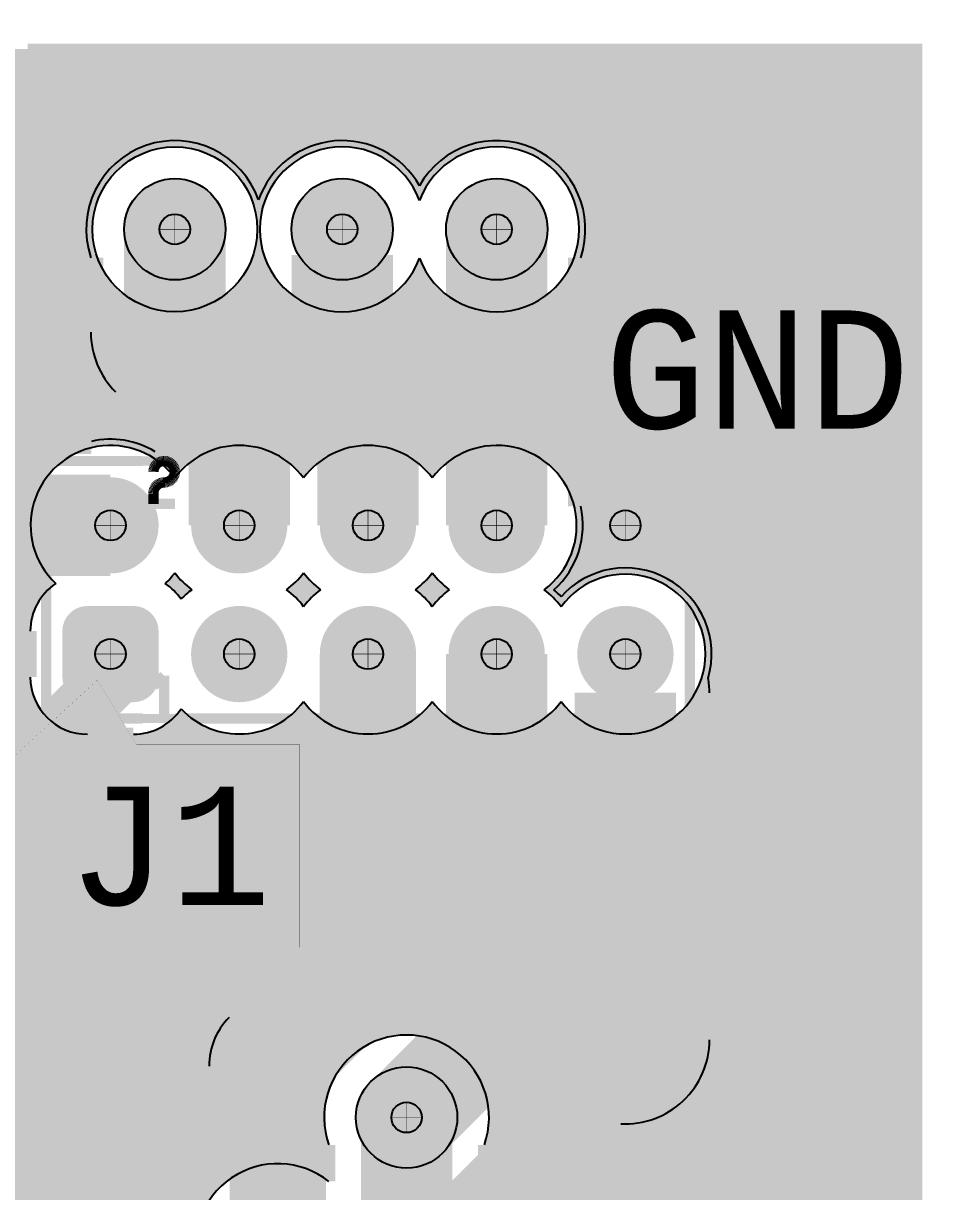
# Model space of a CAD drawing. Extents: x -5 to 272, y 7 to 75.
# Drawn here: x 76.01 to 94.14, y 50.35 to 73.41 of the extents above; entities that cross this region are included whole.
import ezdxf
from ezdxf.enums import TextEntityAlignment as Align

# ---------------------------------------------------------------- set-up
doc = ezdxf.new("R2010")
doc.units = 0
for name, color, linetype in [('3D_INFO_TOP', 1, 'CONTINUOUS'), ('BOARD_OUTLINE', 2, 'CONTINUOUS'), ('COPPER_BOTTOM', 1, 'CONTINUOUS'), ('COPPER_TOP', 3, 'CONTINUOUS'), ('DRILL', 255, 'CONTINUOUS'), ('DRILL_SYMBOLS', 255, 'CONTINUOUS'), ('SILKSCREEN_TOP', 4, 'CONTINUOUS'), ('SOLDER_MASK_BOTTOM', 212, 'CONTINUOUS'), ('SOLDER_MASK_TOP', 200, 'CONTINUOUS')]:
    doc.layers.add(name, color=color, linetype=linetype)
doc.styles.add('MONOTxtStyle', font='monotxt')

msp = doc.modelspace()

# ---------------------------------------------------------------- hatches: boundary and pattern name
at = {"layer": 'COPPER_BOTTOM'}
h = msp.add_hatch(color=1, dxfattribs=at)
edge = h.paths.add_edge_path()
edge.add_line((77.348377, 65.157983), (76.338, 65.157983))
edge.add_line((76.338, 65.157983), (76.338, 72.752855))
edge.add_line((76.338, 72.752855), (93.48918, 72.752855))
edge.add_line((93.48918, 72.752855), (93.48918, 7.366))
edge.add_line((93.48918, 7.366), (65.297349, 7.366))
edge.add_line((65.297349, 7.366), (66.520855, 8.589506))
edge.add_line((66.520855, 8.589506), (66.520855, 8.589506))
edge.add_line((66.520855, 8.589506), (67.181217, 9.249868))
edge.add_arc((66.294, 10.13897), 1.256048, 314.939204, 0)
edge.add_line((67.550048, 10.13897), (67.550048, 12.433729))
edge.add_line((67.550048, 12.433729), (69.762271, 14.645952))
edge.add_line((69.762271, 14.645952), (83.274339, 14.645952))
edge.add_arc((83.82, 16.256), 1.7, 251.277992, 48.336242)
edge.add_arc((83.82, 18.796), 1.7, 311.663758, 136.941495)
edge.add_arc((83.057999, 18.796), 1.256048, 112.472717, 135)
edge.add_line((82.169839, 19.68416), (81.905727, 19.420048))
edge.add_line((81.905727, 19.420048), (77.631573, 19.420048))
edge.add_arc((77.390918, 18.588418), 0.86575, 73.860776, 90)
edge.add_line((77.390918, 19.454168), (76.914082, 19.454168))
edge.add_arc((76.914082, 18.588418), 0.86575, 90, 145.569554)
edge.add_arc((75.485918, 18.588418), 0.86575, 34.430446, 90)
edge.add_line((75.485918, 19.454168), (75.009082, 19.454168))
edge.add_arc((75.009082, 18.588418), 0.86575, 90, 134.724142)
edge.add_line((74.399859, 19.203536), (73.163736, 19.203536))
edge.add_line((73.163736, 19.203536), (72.769886, 19.597382))
edge.add_line((72.769886, 19.597382), (72.769886, 26.48573))
edge.add_arc((72.39, 28.194), 1.75, 282.537451, 48.675543)
edge.add_line((73.545564, 29.508219), (73.545564, 30.395941))
edge.add_line((73.545564, 30.395941), (76.004059, 32.854436))
edge.add_line((76.004059, 32.854436), (76.174, 32.854436))
edge.add_arc((76.174, 34.01), 1.155564, 270, 294.100038)
edge.add_line((76.645853, 32.955162), (79.19153, 32.955162))
edge.add_arc((80, 33.159999), 0.834016, 194.217484, 201.89344)
edge.add_arc((80, 32.512), 0.844064, 156.467421, 202.959083)
edge.add_arc((80, 31.86), 0.841552, 157.448047, 270)
edge.add_line((80, 31.018448), (86.962469, 31.018448))
edge.add_arc((87.074, 31.662), 0.653145, 260.167973, 270)
edge.add_line((87.074, 31.008855), (88.424, 31.008855))
edge.add_arc((88.424, 31.662), 0.653145, 270, 0)
edge.add_line((89.077145, 31.662), (89.077145, 32.062))
edge.add_arc((88.424, 32.062), 0.653145, 0, 11.03343)
edge.add_arc((88.424, 32.312), 0.653145, 348.96657, 0)
edge.add_line((89.077145, 32.312), (89.077145, 32.712))
edge.add_arc((88.424, 32.712), 0.653145, 0, 11.03343)
edge.add_arc((88.424, 32.962), 0.653145, 348.96657, 0)
edge.add_line((89.077145, 32.962), (89.077145, 33.362))
edge.add_arc((88.424, 33.362), 0.653145, 0, 11.03343)
edge.add_arc((88.424, 33.612), 0.653145, 348.96657, 0)
edge.add_line((89.077145, 33.612), (89.077145, 34.012))
edge.add_arc((88.424, 34.012), 0.653145, 0, 90)
edge.add_line((88.424, 34.665145), (88.41587, 34.665145))
edge.add_arc((87.7, 33.96), 1.004838, 44.567571, 90)
edge.add_line((87.7, 34.964838), (86.759647, 34.964838))
edge.add_line((86.759647, 34.964838), (86.759647, 39.37))
edge.add_arc((86.106, 39.37), 0.653647, 0, 90)
edge.add_line((86.106, 40.023647), (82.367018, 40.023647))
edge.add_arc((81.026, 41.148), 1.75, 320.022448, 84.858256)
edge.add_line((81.182835, 42.890958), (81.79744, 43.498194))
edge.add_line((81.79744, 43.498194), (82.551721, 43.498194))
edge.add_arc((83.82, 44.704), 1.75, 223.553532, 136.446468)
edge.add_line((82.551721, 45.909806), (82.009106, 45.909806))
edge.add_line((82.009106, 45.909806), (87.791746, 51.692446))
edge.add_arc((87.884, 53.34786), 1.657983, 266.810282, 0)
edge.add_line((89.541983, 53.34786), (89.541983, 60.198))
edge.add_arc((87.884, 60.198), 1.657983, 0, 10.018036)
edge.add_arc((87.884, 60.96), 1.7, 343.824727, 138.336242)
edge.add_arc((85.344, 60.96), 1.7, 41.663758, 48.336242)
edge.add_arc((85.344, 63.5), 1.7, 311.663758, 12.765101)
edge.add_line((87.001983, 63.875623), (87.001983, 68.782007))
edge.add_arc((85.344, 69.342), 1.75, 341.33731, 150.558398)
edge.add_arc((82.296, 69.342), 1.75, 29.441602, 160.63555)
edge.add_arc((78.994, 69.342), 1.75, 19.36445, 198.66269)
edge.add_line((77.336017, 68.782007), (77.336017, 67.312056))
edge.add_arc((78.993999, 67.31), 1.657983, 179.928964, 225)
edge.add_line((77.821628, 66.137629), (78.606017, 65.35324))
edge.add_line((78.606017, 65.35324), (78.606017, 64.953288))
edge.add_arc((77.724, 63.5), 1.7, 58.745961, 102.765101)
h = msp.add_hatch(color=256, dxfattribs=at)
edge = h.paths.add_edge_path()
edge.add_arc((78.994, 69.342), 1, 0, 360)
edge = h.paths.add_edge_path()
edge.add_arc((78.994, 69.342), 0.3, 0, 360)
h = msp.add_hatch(color=256, dxfattribs=at)
edge = h.paths.add_edge_path()
edge.add_arc((82.296, 69.342), 1, 0, 360)
edge = h.paths.add_edge_path()
edge.add_arc((82.296, 69.342), 0.3, 0, 360)
h = msp.add_hatch(color=256, dxfattribs=at)
edge = h.paths.add_edge_path()
edge.add_arc((85.344, 69.342), 1, 0, 360)
edge = h.paths.add_edge_path()
edge.add_arc((85.344, 69.342), 0.3, 0, 360)
h = msp.add_hatch(color=256, dxfattribs=at)
edge = h.paths.add_edge_path()
edge.add_arc((77.724, 63.5), 0.95, 0, 360)
edge = h.paths.add_edge_path()
edge.add_arc((77.724, 63.5), 0.3, 0, 360)
h = msp.add_hatch(color=256, dxfattribs=at)
edge = h.paths.add_edge_path()
edge.add_arc((80.264, 63.5), 0.95, 0, 360)
edge = h.paths.add_edge_path()
edge.add_arc((80.264, 63.5), 0.3, 0, 360)
h = msp.add_hatch(color=256, dxfattribs=at)
edge = h.paths.add_edge_path()
edge.add_arc((82.804, 63.5), 0.95, 0, 360)
edge = h.paths.add_edge_path()
edge.add_arc((82.804, 63.5), 0.3, 0, 360)
h = msp.add_hatch(color=256, dxfattribs=at)
edge = h.paths.add_edge_path()
edge.add_arc((85.344, 63.5), 0.95, 0, 360)
edge = h.paths.add_edge_path()
edge.add_arc((85.344, 63.5), 0.3, 0, 360)
h = msp.add_hatch(color=256, dxfattribs=at)
edge = h.paths.add_edge_path()
edge.add_arc((87.884, 63.5), 0.95, 0, 360)
edge = h.paths.add_edge_path()
edge.add_arc((87.884, 63.5), 0.3, 0, 360)
h = msp.add_hatch(color=256, dxfattribs=at)
edge = h.paths.add_edge_path()
edge.add_line((76.774, 61.412541), (76.774, 60.507459))
edge.add_arc((77.271459, 60.507459), 0.497459, 180, 270)
edge.add_line((77.271459, 60.01), (78.176541, 60.01))
edge.add_arc((78.176541, 60.507459), 0.497459, 270, 0)
edge.add_line((78.674, 60.507459), (78.674, 61.412541))
edge.add_arc((78.176541, 61.412541), 0.497459, 0, 90)
edge.add_line((78.176541, 61.91), (77.271459, 61.91))
edge.add_arc((77.271459, 61.412541), 0.497459, 90, 180)
edge = h.paths.add_edge_path()
edge.add_arc((77.724, 60.96), 0.3, 0, 360)
h = msp.add_hatch(color=256, dxfattribs=at)
edge = h.paths.add_edge_path()
edge.add_arc((80.264, 60.96), 0.95, 0, 360)
edge = h.paths.add_edge_path()
edge.add_arc((80.264, 60.96), 0.3, 0, 360)
h = msp.add_hatch(color=256, dxfattribs=at)
edge = h.paths.add_edge_path()
edge.add_arc((82.804, 60.96), 0.95, 0, 360)
edge = h.paths.add_edge_path()
edge.add_arc((82.804, 60.96), 0.3, 0, 360)
h = msp.add_hatch(color=256, dxfattribs=at)
edge = h.paths.add_edge_path()
edge.add_arc((85.344, 60.96), 0.95, 0, 360)
edge = h.paths.add_edge_path()
edge.add_arc((85.344, 60.96), 0.3, 0, 360)
h = msp.add_hatch(color=256, dxfattribs=at)
edge = h.paths.add_edge_path()
edge.add_arc((87.884, 60.96), 0.95, 0, 360)
edge = h.paths.add_edge_path()
edge.add_arc((87.884, 60.96), 0.3, 0, 360)
h = msp.add_hatch(color=1, dxfattribs=at)
edge = h.paths.add_edge_path()
edge.add_line((80.01, 48.312079), (80.01, 46.99))
edge.add_line((80.01, 46.99), (74.422, 41.656))
edge.add_line((74.422, 41.656), (74.422, 57.658))
edge.add_line((74.422, 57.658), (77.47, 60.452))
edge.add_line((77.47, 60.452), (78.232, 59.182))
edge.add_line((78.232, 59.182), (81.446966, 59.182))
edge.add_line((81.446966, 59.182), (81.446966, 55.172103))
edge.add_line((81.446966, 55.172103), (80.066432, 53.791569))
edge.add_arc((81.026, 52.832001), 1.357034, 135, 180.043663)
edge.add_line((79.668966, 52.830966), (79.668966, 49.622207))
edge.add_arc((81.026, 49.276), 1.4005, 165.687991, 223.493272)
h = msp.add_hatch(color=256, dxfattribs=at)
edge = h.paths.add_edge_path()
edge.add_arc((83.566, 51.816), 1, 0, 360)
edge = h.paths.add_edge_path()
edge.add_arc((83.566, 51.816), 0.3, 0, 360)
at = {"layer": 'COPPER_TOP'}
h = msp.add_hatch(color=3, dxfattribs=at)
h.paths.add_polyline_path([(-4.195967, 72.775967), (93.512292, 72.775967), (93.512292, 7.232068), (-4.195967, 7.232068)])
edge = h.paths.add_edge_path()
edge.add_arc((19.304, 39.116), 1.577, 36.358194, 143.641806)
edge.add_arc((16.764, 39.116), 1.577, 36.358194, 143.641806)
edge.add_arc((14.224, 39.116), 1.577, 36.358194, 323.641806)
edge.add_arc((16.764, 39.116), 1.577, 216.358194, 323.641806)
edge.add_arc((19.304, 39.116), 1.577, 216.358194, 323.641806)
edge.add_arc((21.844, 39.116), 1.577, 216.358194, 323.641806)
edge.add_arc((24.384, 39.116), 1.577, 216.358194, 323.641806)
edge.add_arc((26.924, 39.116), 1.577, 216.358194, 323.641806)
edge.add_arc((29.464, 39.116), 1.577, 216.358194, 323.641806)
edge.add_arc((32.004, 39.116), 1.577, 216.358194, 323.641806)
edge.add_arc((34.544, 39.116), 1.577, 216.358194, 323.641806)
edge.add_arc((37.084, 39.116), 1.577, 216.358194, 323.641806)
edge.add_arc((39.624, 39.116), 1.577, 216.358194, 323.641806)
edge.add_arc((42.164, 39.116), 1.577, 216.358194, 323.641806)
edge.add_arc((44.704, 39.116), 1.577, 216.358194, 323.641806)
edge.add_arc((47.244, 39.116), 1.577, 216.358194, 323.641806)
edge.add_arc((49.784, 39.116), 1.577, 216.358194, 323.641806)
edge.add_arc((52.324, 39.116), 1.577, 216.358194, 323.641806)
edge.add_arc((54.864, 39.116), 1.577, 216.358194, 323.641806)
edge.add_arc((57.404, 39.116), 1.577, 216.358194, 323.641806)
edge.add_arc((59.944, 39.116), 1.577, 216.358194, 323.641806)
edge.add_arc((62.484, 39.116), 1.577, 216.358194, 143.641806)
edge.add_arc((59.944, 39.116), 1.577, 36.358194, 143.641806)
edge.add_arc((57.404, 39.116), 1.577, 36.358194, 143.641806)
edge.add_arc((54.864, 39.116), 1.577, 36.358194, 143.641806)
edge.add_arc((52.324, 39.116), 1.577, 36.358194, 143.641806)
edge.add_arc((49.784, 39.116), 1.577, 36.358194, 143.641806)
edge.add_arc((47.244, 39.116), 1.577, 36.358194, 143.641806)
edge.add_arc((44.704, 39.116), 1.577, 36.358194, 143.641806)
edge.add_arc((42.164, 39.116), 1.577, 36.358194, 143.641806)
edge.add_arc((39.624, 39.116), 1.577, 36.358194, 143.641806)
edge.add_arc((37.084, 39.116), 1.577, 36.358194, 143.641806)
edge.add_arc((34.544, 39.116), 1.577, 36.358194, 143.641806)
edge.add_arc((32.004, 39.116), 1.577, 36.358194, 143.641806)
edge.add_arc((29.464, 39.116), 1.577, 36.358194, 143.641806)
edge.add_arc((26.924, 39.116), 1.577, 36.358194, 143.641806)
edge.add_arc((24.384, 39.116), 1.577, 36.358194, 143.641806)
edge.add_arc((21.844, 39.116), 1.577, 36.358194, 143.641806)
edge = h.paths.add_edge_path()
edge.add_arc((6.604, 12.954), 1.634872, 180, 186.234585)
edge.add_arc((6.604, 12.7), 1.627, 177.306641, 2.693359)
edge.add_arc((6.604, 12.954), 1.634872, 353.765415, 0)
edge.add_line((8.238872, 12.954), (8.238872, 42.5))
edge.add_arc((6.604, 42.5), 1.634872, 0, 180)
edge.add_line((4.969128, 42.5), (4.969128, 12.954))
edge = h.paths.add_edge_path()
edge.add_arc((19.304, 23.876), 1.577, 36.358194, 143.641806)
edge.add_arc((16.764, 23.876), 1.577, 36.358194, 143.641806)
edge.add_arc((14.224, 23.876), 1.577, 36.358194, 323.641806)
edge.add_arc((16.764, 23.876), 1.577, 216.358194, 323.641806)
edge.add_arc((19.304, 23.876), 1.577, 216.358194, 323.641806)
edge.add_arc((21.844, 23.876), 1.577, 216.358194, 323.641806)
edge.add_arc((24.384, 23.876), 1.577, 216.358194, 323.641806)
edge.add_arc((26.924, 23.876), 1.577, 216.358194, 323.641806)
edge.add_arc((29.464, 23.876), 1.577, 216.358194, 323.641806)
edge.add_arc((32.004, 23.876), 1.577, 216.358194, 323.641806)
edge.add_arc((34.544, 23.876), 1.577, 216.358194, 323.641806)
edge.add_arc((37.084, 23.876), 1.577, 216.358194, 323.641806)
edge.add_arc((39.624, 23.876), 1.577, 216.358194, 323.641806)
edge.add_arc((42.164, 23.876), 1.577, 216.358194, 323.641806)
edge.add_arc((44.704, 23.876), 1.577, 216.358194, 323.641806)
edge.add_arc((47.244, 23.876), 1.577, 216.358194, 323.641806)
edge.add_arc((49.784, 23.876), 1.577, 216.358194, 323.641806)
edge.add_arc((52.324, 23.876), 1.577, 216.358194, 323.641806)
edge.add_arc((54.864, 23.876), 1.577, 216.358194, 323.641806)
edge.add_arc((57.404, 23.876), 1.577, 216.358194, 323.641806)
edge.add_arc((59.944, 23.876), 1.577, 216.358194, 143.641806)
edge.add_arc((57.404, 23.876), 1.577, 36.358194, 143.641806)
edge.add_arc((54.864, 23.876), 1.577, 36.358194, 143.641806)
edge.add_arc((52.324, 23.876), 1.577, 36.358194, 143.641806)
edge.add_arc((49.784, 23.876), 1.577, 36.358194, 143.641806)
edge.add_arc((47.244, 23.876), 1.577, 36.358194, 143.641806)
edge.add_arc((44.704, 23.876), 1.577, 36.358194, 143.641806)
edge.add_arc((42.164, 23.876), 1.577, 36.358194, 143.641806)
edge.add_arc((39.624, 23.876), 1.577, 36.358194, 143.641806)
edge.add_arc((37.084, 23.876), 1.577, 36.358194, 143.641806)
edge.add_arc((34.544, 23.876), 1.577, 36.358194, 143.641806)
edge.add_arc((32.004, 23.876), 1.577, 36.358194, 143.641806)
edge.add_arc((29.464, 23.876), 1.577, 36.358194, 143.641806)
edge.add_arc((26.924, 23.876), 1.577, 36.358194, 143.641806)
edge.add_arc((24.384, 23.876), 1.577, 36.358194, 143.641806)
edge.add_arc((21.844, 23.876), 1.577, 36.358194, 143.641806)
edge = h.paths.add_edge_path()
edge.add_arc((43.18, 52.312), 1.577, 36.358194, 135.683323)
edge.add_arc((41.166709, 52.838709), 1.055372, 33.014475, 90)
edge.add_line((41.166709, 53.894081), (40.113291, 53.894081))
edge.add_arc((40.113291, 52.838709), 1.055372, 90, 180)
edge.add_line((39.057919, 52.838709), (39.057919, 51.785291))
edge.add_arc((40.113291, 51.785291), 1.055372, 180, 270)
edge.add_line((40.113291, 50.729919), (41.166709, 50.729919))
edge.add_arc((41.166709, 51.785291), 1.055372, 270, 326.985525)
edge.add_arc((43.18, 52.312), 1.577, 224.316677, 323.641806)
edge.add_arc((45.72, 52.312), 1.577, 216.358194, 323.641806)
edge.add_arc((48.26, 52.312), 1.577, 216.358194, 323.641806)
edge.add_arc((50.8, 52.312), 1.577, 216.358194, 323.641806)
edge.add_arc((53.34, 52.312), 1.577, 216.358194, 143.641806)
edge.add_arc((50.8, 52.312), 1.577, 36.358194, 143.641806)
edge.add_arc((48.26, 52.312), 1.577, 36.358194, 143.641806)
edge.add_arc((45.72, 52.312), 1.577, 36.358194, 143.641806)
edge = h.paths.add_edge_path()
edge.add_line((21.479128, 63.909581), (21.479128, 53.5))
edge.add_arc((23.114, 53.5), 1.634872, 180, 185.624879)
edge.add_arc((23.114, 53.34), 1.627, 180.008524, 359.991476)
edge.add_arc((23.114, 53.5), 1.634872, 354.375121, 0)
edge.add_line((24.748872, 53.5), (24.748872, 64.5))
edge.add_arc((23.114, 64.5), 1.634872, 0, 50.984019)
edge.add_arc((22.86, 64.77), 1.627, 37.935941, 211.926975)
edge = h.paths.add_edge_path()
edge.add_arc((42.164, 46.8), 1.627, 350.492586, 189.507414)
edge.add_arc((39.624, 45.2), 1.627, 54.907982, 125.092018)
edge.add_arc((37.084, 46.8), 1.627, 350.492586, 189.507414)
edge.add_arc((34.544, 45.2), 1.627, 54.907982, 9.507414)
edge.add_arc((37.084, 46.8), 1.627, 234.907982, 305.092018)
edge.add_arc((39.624, 45.2), 1.627, 170.492586, 9.507414)
edge.add_arc((42.164, 46.8), 1.627, 234.907982, 305.092018)
edge.add_arc((44.704, 45.2), 1.627, 170.492586, 9.507414)
edge.add_arc((47.244, 46.8), 1.627, 234.907982, 303.93809)
edge.add_arc((49.76, 45.2), 1.627, 171.154896, 10.211411)
edge.add_arc((52.324, 46.8), 1.627, 233.718974, 305.092018)
edge.add_arc((54.864, 45.2), 1.627, 170.492586, 9.507414)
edge.add_arc((57.404, 46.8), 1.627, 234.907982, 305.092018)
edge.add_arc((59.944, 45.2), 1.627, 170.492586, 9.507414)
edge.add_arc((62.484, 46.8), 1.627, 234.907982, 189.507414)
edge.add_arc((59.944, 45.2), 1.627, 54.907982, 125.092018)
edge.add_arc((57.404, 46.8), 1.627, 350.492586, 189.507414)
edge.add_arc((54.864, 45.2), 1.627, 54.907982, 125.092018)
edge.add_arc((52.324, 46.8), 1.627, 350.492586, 190.211411)
edge.add_arc((49.76, 45.2), 1.627, 53.718974, 123.93809)
edge.add_arc((47.244, 46.8), 1.627, 351.154896, 189.507414)
edge.add_arc((44.704, 45.2), 1.627, 54.907982, 125.092018)
edge = h.paths.add_edge_path()
edge.add_arc((42.164, 16.51), 1.627, 38.686496, 141.313504)
edge.add_arc((39.624, 16.51), 1.627, 38.686496, 127.33723)
edge.add_arc((37.084, 18.288), 1.627, 342.678729, 124.21034)
edge.add_arc((34.544, 19.558), 1.627, 2.659558, 217.095391)
edge.add_arc((32.004, 17.526), 1.627, 40.224225, 124.21034)
edge.add_arc((29.464, 18.796), 1.627, 2.659558, 141.313504)
edge.add_arc((26.924, 18.796), 1.627, 38.686496, 141.313504)
edge.add_arc((24.384, 18.796), 1.627, 38.686496, 321.313504)
edge.add_arc((26.924, 18.796), 1.627, 218.686496, 321.313504)
edge.add_arc((29.464, 18.796), 1.627, 218.686496, 304.21034)
edge.add_arc((32.004, 17.526), 1.627, 182.659558, 37.095391)
edge.add_arc((34.544, 19.558), 1.627, 220.224225, 304.21034)
edge.add_arc((37.084, 18.288), 1.627, 182.659558, 307.33723)
edge.add_arc((39.624, 16.51), 1.627, 162.678729, 321.313504)
edge.add_arc((42.164, 16.51), 1.627, 218.686496, 321.313504)
edge.add_arc((44.704, 16.51), 1.627, 218.686496, 17.321271)
edge.add_arc((47.244, 18.288), 1.627, 232.66277, 197.321271)
edge.add_arc((44.704, 16.51), 1.627, 52.66277, 141.313504)
edge = h.paths.add_edge_path()
edge.add_arc((17.78, 61.468), 1.627, 309.927133, 121.926975)
edge.add_line((16.919581, 62.848872), (3.302, 62.848872))
edge.add_arc((3.302, 61.214), 1.634872, 90, 270)
edge.add_line((3.302, 59.579128), (17.526, 59.579128))
edge.add_arc((17.526, 61.214), 1.634872, 270, 322.569043)
edge = h.paths.add_edge_path()
edge.add_arc((42.418, 68.834), 1.627, 79.717947, 167.194574)
edge.add_arc((42.418, 68.8), 1.634872, 166.032565, 270)
edge.add_line((42.418, 67.165128), (46.958281, 67.165128))
edge.add_arc((47.498, 68.7), 1.627, 250.626388, 357.238476)
edge.add_arc((47.498, 68.8), 1.634872, 353.735761, 90)
edge.add_line((47.498, 70.434872), (42.70841, 70.434872))
edge = h.paths.add_edge_path()
edge.add_arc((43.18, 62.812), 1.577, 36.358194, 143.641806)
edge.add_arc((40.64, 62.812), 1.577, 36.358194, 323.641806)
edge.add_arc((43.18, 62.812), 1.577, 216.358194, 323.641806)
edge.add_arc((45.72, 62.812), 1.577, 216.358194, 323.641806)
edge.add_arc((48.26, 62.812), 1.577, 216.358194, 323.641806)
edge.add_arc((50.8, 62.812), 1.577, 216.358194, 323.641806)
edge.add_arc((53.34, 62.812), 1.577, 216.358194, 143.641806)
edge.add_arc((50.8, 62.812), 1.577, 36.358194, 143.641806)
edge.add_arc((48.26, 62.812), 1.577, 36.358194, 143.641806)
edge.add_arc((45.72, 62.812), 1.577, 36.358194, 143.641806)
edge = h.paths.add_edge_path()
edge.add_line((70.755128, 43.18), (70.755128, 28.194))
edge.add_arc((72.39, 28.194), 1.634872, 180, 0)
edge.add_line((74.024872, 28.194), (74.024872, 43.18))
edge.add_arc((72.39, 43.18), 1.634872, 0, 180)
edge = h.paths.add_edge_path()
edge.add_arc((21.420667, 10.668001), 1.877, 0, 360)
edge = h.paths.add_edge_path()
edge.add_arc((27.940001, 10.668001), 1.877, 0, 360)
edge = h.paths.add_edge_path()
edge.add_arc((21.420667, 15.155335), 1.877, 0, 360)
edge = h.paths.add_edge_path()
edge.add_arc((27.940001, 15.155335), 1.877, 0, 360)
edge = h.paths.add_edge_path()
edge.add_arc((82.804, 63.5), 1.577, 36.358194, 143.641806)
edge.add_arc((80.264, 63.5), 1.577, 36.358194, 143.641806)
edge.add_arc((77.724, 63.5), 1.577, 36.358194, 226.734854)
edge.add_arc((77.271459, 61.412541), 1.129899, 123.784033, 180)
edge.add_line((76.14156, 61.412541), (76.14156, 60.507459))
edge.add_arc((77.271459, 60.507459), 1.129899, 180, 270)
edge.add_line((77.271459, 59.37756), (78.176541, 59.37756))
edge.add_arc((78.176541, 60.507459), 1.129899, 270, 326.215967)
edge.add_arc((80.264, 60.96), 1.577, 223.265146, 323.641806)
edge.add_arc((82.804, 60.96), 1.577, 216.358194, 323.641806)
edge.add_arc((85.344, 60.96), 1.577, 216.358194, 323.641806)
edge.add_arc((87.884, 60.96), 1.577, 216.358194, 143.641806)
edge.add_arc((85.344, 60.96), 1.577, 36.358194, 53.641806)
edge.add_arc((85.344, 63.5), 1.577, 306.358194, 143.641806)
edge = h.paths.add_edge_path()
edge.add_arc((78.994, 69.342), 1.627, 0, 360)
edge = h.paths.add_edge_path()
edge.add_arc((82.296, 69.342), 1.627, 20.496546, 339.503454)
edge.add_arc((85.344, 69.342), 1.627, 200.496546, 159.503454)
edge = h.paths.add_edge_path()
edge.add_arc((30.734, 68.834), 1.627, 349.617981, 178.757054)
edge.add_arc((30.7, 68.5), 1.634872, 166.945094, 180)
edge.add_line((29.065128, 68.5), (29.065128, 58.3))
edge.add_arc((30.7, 58.3), 1.634872, 180, 199.923778)
edge.add_arc((30.734, 58.166), 1.627, 195.073523, 10.282053)
edge.add_line((32.334872, 58.45641), (32.334872, 68.5))
edge.add_arc((30.7, 68.5), 1.634872, 0, 1.429942)
edge = h.paths.add_edge_path()
edge.add_arc((83.82, 16.256), 1.577, 126.358194, 53.641806)
edge.add_arc((83.82, 18.796), 1.577, 306.358194, 233.641806)
edge = h.paths.add_edge_path()
edge.add_arc((56.387999, 15.748), 1.627, 0, 360)
edge = h.paths.add_edge_path()
edge.add_arc((61.256333, 15.748), 1.627, 0, 360)
edge = h.paths.add_edge_path()
edge.add_arc((52.324, 18.288), 1.627, 40.224225, 37.095391)
edge.add_arc((54.864, 20.32), 1.627, 220.224225, 217.095391)
edge = h.paths.add_edge_path()
edge.add_arc((81.1, 41.148), 1.634872, 262.602403, 0)
edge.add_line((82.734872, 41.148), (82.734872, 43.491719))
edge.add_arc((83.82, 44.704), 1.627, 228.167885, 38.097448)
edge.add_line((85.100388, 45.70786), (85.100388, 51.274906))
edge.add_arc((83.566, 51.816), 1.627, 340.575073, 199.424927)
edge.add_line((82.031612, 51.274906), (82.031612, 50.555013))
edge.add_arc((81.026, 49.276), 1.627, 51.824125, 196.47422)
edge.add_arc((81.1, 48.768), 1.634872, 178.366318, 180)
edge.add_line((79.465128, 48.768), (79.465128, 41.607138))
edge.add_arc((81.026, 41.148), 1.627, 163.608504, 265.187544)
h = msp.add_hatch(color=256, dxfattribs=at)
edge = h.paths.add_edge_path()
edge.add_arc((78.994, 69.342), 1, 0, 360)
edge = h.paths.add_edge_path()
edge.add_arc((78.994, 69.342), 0.3, 0, 360)
h = msp.add_hatch(color=256, dxfattribs=at)
edge = h.paths.add_edge_path()
edge.add_arc((82.296, 69.342), 1, 0, 360)
edge = h.paths.add_edge_path()
edge.add_arc((82.296, 69.342), 0.3, 0, 360)
h = msp.add_hatch(color=256, dxfattribs=at)
edge = h.paths.add_edge_path()
edge.add_arc((85.344, 69.342), 1, 0, 360)
edge = h.paths.add_edge_path()
edge.add_arc((85.344, 69.342), 0.3, 0, 360)
h = msp.add_hatch(color=256, dxfattribs=at)
edge = h.paths.add_edge_path()
edge.add_arc((77.724, 63.5), 0.95, 0, 360)
edge = h.paths.add_edge_path()
edge.add_arc((77.724, 63.5), 0.3, 0, 360)
h = msp.add_hatch(color=256, dxfattribs=at)
edge = h.paths.add_edge_path()
edge.add_arc((80.264, 63.5), 0.95, 0, 360)
edge = h.paths.add_edge_path()
edge.add_arc((80.264, 63.5), 0.3, 0, 360)
h = msp.add_hatch(color=256, dxfattribs=at)
edge = h.paths.add_edge_path()
edge.add_arc((82.804, 63.5), 0.95, 0, 360)
edge = h.paths.add_edge_path()
edge.add_arc((82.804, 63.5), 0.3, 0, 360)
h = msp.add_hatch(color=256, dxfattribs=at)
edge = h.paths.add_edge_path()
edge.add_arc((85.344, 63.5), 0.95, 0, 360)
edge = h.paths.add_edge_path()
edge.add_arc((85.344, 63.5), 0.3, 0, 360)
h = msp.add_hatch(color=256, dxfattribs=at)
edge = h.paths.add_edge_path()
edge.add_arc((87.884, 63.5), 0.95, 0, 360)
edge = h.paths.add_edge_path()
edge.add_arc((87.884, 63.5), 0.3, 0, 360)
h = msp.add_hatch(color=3, dxfattribs=at)
edge = h.paths.add_edge_path()
edge.add_arc((77.724, 63.5), 1.577, 313.265146, 323.641806, ccw=False)
edge.add_arc((78.176541, 61.412541), 1.129899, 33.784033, 56.215967, ccw=False)
edge.add_arc((80.264, 60.96), 1.577, 126.358194, 136.734854, ccw=False)
edge.add_arc((80.264, 63.5), 1.577, 216.358194, 233.641806, ccw=False)
h = msp.add_hatch(color=3, dxfattribs=at)
edge = h.paths.add_edge_path()
edge.add_arc((80.264, 63.5), 1.577, 306.358194, 323.641806, ccw=False)
edge.add_arc((80.264, 60.96), 1.577, 36.358194, 53.641806, ccw=False)
edge.add_arc((82.804, 60.96), 1.577, 126.358194, 143.641806, ccw=False)
edge.add_arc((82.804, 63.5), 1.577, 216.358194, 233.641806, ccw=False)
h = msp.add_hatch(color=3, dxfattribs=at)
edge = h.paths.add_edge_path()
edge.add_arc((82.804, 63.5), 1.577, 306.358194, 323.641806, ccw=False)
edge.add_arc((82.804, 60.96), 1.577, 36.358194, 53.641806, ccw=False)
edge.add_arc((85.344, 60.96), 1.577, 126.358194, 143.641806, ccw=False)
edge.add_arc((85.344, 63.5), 1.577, 216.358194, 233.641806, ccw=False)
h = msp.add_hatch(color=256, dxfattribs=at)
edge = h.paths.add_edge_path()
edge.add_line((76.774, 61.412541), (76.774, 60.507459))
edge.add_arc((77.271459, 60.507459), 0.497459, 180, 270)
edge.add_line((77.271459, 60.01), (78.176541, 60.01))
edge.add_arc((78.176541, 60.507459), 0.497459, 270, 0)
edge.add_line((78.674, 60.507459), (78.674, 61.412541))
edge.add_arc((78.176541, 61.412541), 0.497459, 0, 90)
edge.add_line((78.176541, 61.91), (77.271459, 61.91))
edge.add_arc((77.271459, 61.412541), 0.497459, 90, 180)
edge = h.paths.add_edge_path()
edge.add_arc((77.724, 60.96), 0.3, 0, 360)
h = msp.add_hatch(color=256, dxfattribs=at)
edge = h.paths.add_edge_path()
edge.add_arc((80.264, 60.96), 0.95, 0, 360)
edge = h.paths.add_edge_path()
edge.add_arc((80.264, 60.96), 0.3, 0, 360)
h = msp.add_hatch(color=256, dxfattribs=at)
edge = h.paths.add_edge_path()
edge.add_arc((82.804, 60.96), 0.95, 0, 360)
edge = h.paths.add_edge_path()
edge.add_arc((82.804, 60.96), 0.3, 0, 360)
h = msp.add_hatch(color=256, dxfattribs=at)
edge = h.paths.add_edge_path()
edge.add_arc((85.344, 60.96), 0.95, 0, 360)
edge = h.paths.add_edge_path()
edge.add_arc((85.344, 60.96), 0.3, 0, 360)
h = msp.add_hatch(color=256, dxfattribs=at)
edge = h.paths.add_edge_path()
edge.add_arc((87.884, 60.96), 0.95, 0, 360)
edge = h.paths.add_edge_path()
edge.add_arc((87.884, 60.96), 0.3, 0, 360)
h = msp.add_hatch(color=256, dxfattribs=at)
edge = h.paths.add_edge_path()
edge.add_arc((83.566, 51.816), 1, 0, 360)
edge = h.paths.add_edge_path()
edge.add_arc((83.566, 51.816), 0.3, 0, 360)
at = {"layer": 'DRILL'}
h = msp.add_hatch(color=255, dxfattribs=at)
edge = h.paths.add_edge_path()
edge.add_arc((78.994, 69.342), 0.3, 0, 360)
h = msp.add_hatch(color=255, dxfattribs=at)
edge = h.paths.add_edge_path()
edge.add_arc((82.296, 69.342), 0.3, 0, 360)
h = msp.add_hatch(color=255, dxfattribs=at)
edge = h.paths.add_edge_path()
edge.add_arc((85.344, 69.342), 0.3, 0, 360)
h = msp.add_hatch(color=255, dxfattribs=at)
edge = h.paths.add_edge_path()
edge.add_arc((77.724, 63.5), 0.3, 0, 360)
h = msp.add_hatch(color=255, dxfattribs=at)
edge = h.paths.add_edge_path()
edge.add_arc((80.264, 63.5), 0.3, 0, 360)
h = msp.add_hatch(color=255, dxfattribs=at)
edge = h.paths.add_edge_path()
edge.add_arc((82.804, 63.5), 0.3, 0, 360)
h = msp.add_hatch(color=255, dxfattribs=at)
edge = h.paths.add_edge_path()
edge.add_arc((85.344, 63.5), 0.3, 0, 360)
h = msp.add_hatch(color=255, dxfattribs=at)
edge = h.paths.add_edge_path()
edge.add_arc((87.884, 63.5), 0.3, 0, 360)
h = msp.add_hatch(color=255, dxfattribs=at)
edge = h.paths.add_edge_path()
edge.add_arc((77.724, 60.96), 0.3, 0, 360)
h = msp.add_hatch(color=255, dxfattribs=at)
edge = h.paths.add_edge_path()
edge.add_arc((80.264, 60.96), 0.3, 0, 360)
h = msp.add_hatch(color=255, dxfattribs=at)
edge = h.paths.add_edge_path()
edge.add_arc((82.804, 60.96), 0.3, 0, 360)
h = msp.add_hatch(color=255, dxfattribs=at)
edge = h.paths.add_edge_path()
edge.add_arc((85.344, 60.96), 0.3, 0, 360)
h = msp.add_hatch(color=255, dxfattribs=at)
edge = h.paths.add_edge_path()
edge.add_arc((87.884, 60.96), 0.3, 0, 360)
h = msp.add_hatch(color=255, dxfattribs=at)
edge = h.paths.add_edge_path()
edge.add_arc((83.566, 51.816), 0.3, 0, 360)
at = {"layer": 'SOLDER_MASK_BOTTOM'}
h = msp.add_hatch(color=256, dxfattribs=at)
edge = h.paths.add_edge_path()
edge.add_arc((78.994, 69.342), 1, 0, 360)
h = msp.add_hatch(color=256, dxfattribs=at)
edge = h.paths.add_edge_path()
edge.add_arc((82.296, 69.342), 1, 0, 360)
h = msp.add_hatch(color=256, dxfattribs=at)
edge = h.paths.add_edge_path()
edge.add_arc((85.344, 69.342), 1, 0, 360)
h = msp.add_hatch(color=256, dxfattribs=at)
edge = h.paths.add_edge_path()
edge.add_arc((77.724, 63.5), 0.95, 0, 360)
edge = h.paths.add_edge_path()
edge.add_arc((77.724, 63.5), 0.3, 0, 360)
h = msp.add_hatch(color=256, dxfattribs=at)
edge = h.paths.add_edge_path()
edge.add_arc((80.264, 63.5), 0.95, 0, 360)
edge = h.paths.add_edge_path()
edge.add_arc((80.264, 63.5), 0.3, 0, 360)
h = msp.add_hatch(color=256, dxfattribs=at)
edge = h.paths.add_edge_path()
edge.add_arc((82.804, 63.5), 0.95, 0, 360)
edge = h.paths.add_edge_path()
edge.add_arc((82.804, 63.5), 0.3, 0, 360)
h = msp.add_hatch(color=256, dxfattribs=at)
edge = h.paths.add_edge_path()
edge.add_arc((85.344, 63.5), 0.95, 0, 360)
edge = h.paths.add_edge_path()
edge.add_arc((85.344, 63.5), 0.3, 0, 360)
h = msp.add_hatch(color=256, dxfattribs=at)
edge = h.paths.add_edge_path()
edge.add_arc((87.884, 63.5), 0.95, 0, 360)
edge = h.paths.add_edge_path()
edge.add_arc((87.884, 63.5), 0.3, 0, 360)
h = msp.add_hatch(color=256, dxfattribs=at)
edge = h.paths.add_edge_path()
edge.add_line((76.774, 61.412541), (76.774, 60.507459))
edge.add_arc((77.271459, 60.507459), 0.497459, 180, 270)
edge.add_line((77.271459, 60.01), (78.176541, 60.01))
edge.add_arc((78.176541, 60.507459), 0.497459, 270, 0)
edge.add_line((78.674, 60.507459), (78.674, 61.412541))
edge.add_arc((78.176541, 61.412541), 0.497459, 0, 90)
edge.add_line((78.176541, 61.91), (77.271459, 61.91))
edge.add_arc((77.271459, 61.412541), 0.497459, 90, 180)
edge = h.paths.add_edge_path()
edge.add_arc((77.724, 60.96), 0.3, 0, 360)
h = msp.add_hatch(color=256, dxfattribs=at)
edge = h.paths.add_edge_path()
edge.add_arc((80.264, 60.96), 0.95, 0, 360)
edge = h.paths.add_edge_path()
edge.add_arc((80.264, 60.96), 0.3, 0, 360)
h = msp.add_hatch(color=256, dxfattribs=at)
edge = h.paths.add_edge_path()
edge.add_arc((82.804, 60.96), 0.95, 0, 360)
edge = h.paths.add_edge_path()
edge.add_arc((82.804, 60.96), 0.3, 0, 360)
h = msp.add_hatch(color=256, dxfattribs=at)
edge = h.paths.add_edge_path()
edge.add_arc((85.344, 60.96), 0.95, 0, 360)
edge = h.paths.add_edge_path()
edge.add_arc((85.344, 60.96), 0.3, 0, 360)
h = msp.add_hatch(color=256, dxfattribs=at)
edge = h.paths.add_edge_path()
edge.add_arc((87.884, 60.96), 0.95, 0, 360)
edge = h.paths.add_edge_path()
edge.add_arc((87.884, 60.96), 0.3, 0, 360)
h = msp.add_hatch(color=256, dxfattribs=at)
edge = h.paths.add_edge_path()
edge.add_arc((83.566, 51.816), 1, 0, 360)
at = {"layer": 'SOLDER_MASK_TOP'}
h = msp.add_hatch(color=256, dxfattribs=at)
edge = h.paths.add_edge_path()
edge.add_arc((78.994, 69.342), 1, 0, 360)
h = msp.add_hatch(color=256, dxfattribs=at)
edge = h.paths.add_edge_path()
edge.add_arc((82.296, 69.342), 1, 0, 360)
h = msp.add_hatch(color=256, dxfattribs=at)
edge = h.paths.add_edge_path()
edge.add_arc((85.344, 69.342), 1, 0, 360)
h = msp.add_hatch(color=256, dxfattribs=at)
edge = h.paths.add_edge_path()
edge.add_arc((77.724, 63.5), 0.95, 0, 360)
edge = h.paths.add_edge_path()
edge.add_arc((77.724, 63.5), 0.3, 0, 360)
h = msp.add_hatch(color=256, dxfattribs=at)
edge = h.paths.add_edge_path()
edge.add_arc((80.264, 63.5), 0.95, 0, 360)
edge = h.paths.add_edge_path()
edge.add_arc((80.264, 63.5), 0.3, 0, 360)
h = msp.add_hatch(color=256, dxfattribs=at)
edge = h.paths.add_edge_path()
edge.add_arc((82.804, 63.5), 0.95, 0, 360)
edge = h.paths.add_edge_path()
edge.add_arc((82.804, 63.5), 0.3, 0, 360)
h = msp.add_hatch(color=256, dxfattribs=at)
edge = h.paths.add_edge_path()
edge.add_arc((85.344, 63.5), 0.95, 0, 360)
edge = h.paths.add_edge_path()
edge.add_arc((85.344, 63.5), 0.3, 0, 360)
h = msp.add_hatch(color=256, dxfattribs=at)
edge = h.paths.add_edge_path()
edge.add_arc((87.884, 63.5), 0.95, 0, 360)
edge = h.paths.add_edge_path()
edge.add_arc((87.884, 63.5), 0.3, 0, 360)
h = msp.add_hatch(color=256, dxfattribs=at)
edge = h.paths.add_edge_path()
edge.add_line((76.774, 61.412541), (76.774, 60.507459))
edge.add_arc((77.271459, 60.507459), 0.497459, 180, 270)
edge.add_line((77.271459, 60.01), (78.176541, 60.01))
edge.add_arc((78.176541, 60.507459), 0.497459, 270, 0)
edge.add_line((78.674, 60.507459), (78.674, 61.412541))
edge.add_arc((78.176541, 61.412541), 0.497459, 0, 90)
edge.add_line((78.176541, 61.91), (77.271459, 61.91))
edge.add_arc((77.271459, 61.412541), 0.497459, 90, 180)
edge = h.paths.add_edge_path()
edge.add_arc((77.724, 60.96), 0.3, 0, 360)
h = msp.add_hatch(color=256, dxfattribs=at)
edge = h.paths.add_edge_path()
edge.add_arc((80.264, 60.96), 0.95, 0, 360)
edge = h.paths.add_edge_path()
edge.add_arc((80.264, 60.96), 0.3, 0, 360)
h = msp.add_hatch(color=256, dxfattribs=at)
edge = h.paths.add_edge_path()
edge.add_arc((82.804, 60.96), 0.95, 0, 360)
edge = h.paths.add_edge_path()
edge.add_arc((82.804, 60.96), 0.3, 0, 360)
h = msp.add_hatch(color=256, dxfattribs=at)
edge = h.paths.add_edge_path()
edge.add_arc((85.344, 60.96), 0.95, 0, 360)
edge = h.paths.add_edge_path()
edge.add_arc((85.344, 60.96), 0.3, 0, 360)
h = msp.add_hatch(color=256, dxfattribs=at)
edge = h.paths.add_edge_path()
edge.add_arc((87.884, 60.96), 0.95, 0, 360)
edge = h.paths.add_edge_path()
edge.add_arc((87.884, 60.96), 0.3, 0, 360)
h = msp.add_hatch(color=256, dxfattribs=at)
edge = h.paths.add_edge_path()
edge.add_arc((83.566, 51.816), 1, 0, 360)

# ---------------------------------------------------------------- linework, layer by layer
at = {"layer": '3D_INFO_TOP', "color": 1, "const_width": 0.1778}
for points in [[(76.454, 64.77), (89.154, 64.77)], [(76.454, 59.69), (76.454, 64.77)], [(89.154, 64.77), (89.154, 59.69)], [(89.154, 59.69), (76.454, 59.69)]]:
    msp.add_lwpolyline(points, dxfattribs=at)
at = {"layer": 'BOARD_OUTLINE', "color": 2, "const_width": 0.000001}
for points in [[(94.142325, 73.406), (-4.826, 73.406)], [(94.142325, 6.602035), (94.142325, 73.406)]]:
    msp.add_lwpolyline(points, dxfattribs=at)
at = {"layer": 'COPPER_BOTTOM', "color": 1}
for points, const_width in [([(77.348377, 65.157983), (76.338, 65.157983), (76.338, 72.752855), (93.48918, 72.752855), (93.48918, 7.366), (65.297349, 7.366), (66.520855, 8.589506), (66.520855, 8.589506), (67.181217, 9.249868)], 0.5), ([(78.994, 67.31), (78.994, 69.088)], 2), ([(85.344, 63.5), (85.344, 69.088)], 2), ([(82.296, 67.056), (82.296, 68.834)], 2), ([(77.336017, 68.782007), (77.336017, 67.312056)], 0.5), ([(87.001983, 63.875623), (87.001983, 68.782007)], 0.5), ([(80.264, 66.04), (78.994, 67.31)], 2), ([(82.804, 66.548), (82.296, 67.056)], 2), ([(82.804, 63.5), (82.804, 66.548)], 2), ([(80.264, 63.5), (80.264, 66.04)], 2), ([(77.821628, 66.137629), (78.606017, 65.35324), (78.606017, 64.953288)], 0.5), ([(73.406, 63.5), (77.724, 63.5)], 2), ([(87.884, 63.5), (89.408, 63.5)], 1.1), ([(89.408, 63.5), (92.075, 60.833)], 1.1), ([(82.804, 54.61), (82.804, 60.96)], 1.9), ([(85.344, 60.96), (85.344, 53.594)], 2), ([(77.724, 60.452), (77.724, 60.96)], 1.2), ([(87.884, 60.198), (87.884, 60.96)], 1.1), ([(92.075, 60.833), (92.075, 37.913)], 1.1), ([(87.884, 53.34786), (87.884, 60.198)], 2), ([(74.93, 57.658), (77.724, 60.452)], 1.2), ([(80.01, 48.312079), (80.01, 46.99), (74.422, 41.656), (74.422, 57.658), (77.47, 60.452), (78.232, 59.182), (81.446966, 59.182), (81.446966, 55.172103), (80.066432, 53.791569)], 0.001), ([(89.541983, 53.34786), (89.541983, 60.198)], 0.5), ([(81.026, 52.832), (82.804, 54.61)], 1.9), ([(85.344, 53.594), (83.566, 51.816)], 2), ([(87.884, 53.34786), (68.36529, 33.82915)], 0.9), ([(81.026, 52.832), (81.026, 49.276)], 1.9), ([(79.668966, 52.830966), (79.668966, 49.622207)], 0.001), ([(82.551721, 45.909806), (82.009106, 45.909806), (87.791746, 51.692446)], 0.5)]:
    msp.add_lwpolyline(points, dxfattribs=dict(at, const_width=const_width))
for centre, radius, start, end in [((78.994, 69.342), 1.75, 19.36445, 198.66269), ((82.296, 69.342), 1.75, 29.441602, 160.63555), ((85.344, 69.342), 1.75, 341.33731, 150.558398), ((78.993999, 67.31), 1.657983, 179.928964, 225), ((77.724, 63.5), 1.7, 58.745961, 102.765101), ((85.344, 63.5), 1.7, 311.663758, 12.765101), ((87.884, 60.96), 1.7, 343.824727, 138.336242), ((85.344, 60.96), 1.7, 41.663758, 48.336242), ((87.884, 60.198), 1.657983, 0, 10.018036), ((81.026, 52.832001), 1.357034, 135, 180.043663), ((87.884, 53.34786), 1.657983, 266.810282, 0)]:
    msp.add_arc(centre, radius, start, end, dxfattribs=at)
at = {"layer": 'COPPER_TOP', "color": 3}
for points, const_width in [([(-4.195967, 72.775967), (93.512292, 72.775967), (93.512292, 7.232068), (-4.195967, 7.232068), (-4.195967, 72.775967)], 0.254), ([(76.14156, 61.412541), (76.14156, 60.507459)], 0.254), ([(77.271459, 59.37756), (78.176541, 59.37756)], 0.254), ([(83.566, 51.816), (83.566, 44.958)], 1.8), ([(82.031612, 51.274906), (82.031612, 50.555013)], 0.254), ([(85.100388, 45.70786), (85.100388, 51.274906)], 0.254)]:
    msp.add_lwpolyline(points, dxfattribs=dict(at, const_width=const_width))
msp.add_circle((78.994, 69.342), 1.627, dxfattribs=at)
for centre, radius, start, end in [((82.296, 69.342), 1.627, 20.496546, 339.503454), ((85.344, 69.342), 1.627, 200.496546, 159.503454), ((77.724, 63.5), 1.577, 36.358194, 226.734854), ((80.264, 63.5), 1.577, 36.358194, 143.641806), ((82.804, 63.5), 1.577, 36.358194, 143.641806), ((85.344, 63.5), 1.577, 306.358194, 143.641806), ((77.724, 63.5), 1.577, 313.265146, 323.641806), ((80.264, 63.5), 1.577, 216.358194, 233.641806), ((80.264, 63.5), 1.577, 306.358194, 323.641806), ((82.804, 63.5), 1.577, 216.358194, 233.641806), ((82.804, 63.5), 1.577, 306.358194, 323.641806), ((85.344, 63.5), 1.577, 216.358194, 233.641806), ((87.884, 60.96), 1.577, 216.358194, 143.641806), ((77.271459, 61.412541), 1.129899, 123.784033, 180), ((78.176541, 61.412541), 1.129899, 33.784033, 56.215967), ((80.264, 60.96), 1.577, 126.358194, 136.734854), ((80.264, 60.96), 1.577, 36.358194, 53.641806), ((82.804, 60.96), 1.577, 126.358194, 143.641806), ((82.804, 60.96), 1.577, 36.358194, 53.641806), ((85.344, 60.96), 1.577, 126.358194, 143.641806), ((85.344, 60.96), 1.577, 36.358194, 53.641806), ((77.271459, 60.507459), 1.129899, 180, 270), ((80.264, 60.96), 1.577, 223.265146, 323.641806), ((82.804, 60.96), 1.577, 216.358194, 323.641806), ((85.344, 60.96), 1.577, 216.358194, 323.641806), ((78.176541, 60.507459), 1.129899, 270, 326.215967), ((83.566, 51.816), 1.627, 340.575073, 199.424927), ((81.026, 49.276), 1.627, 51.824125, 196.47422)]:
    msp.add_arc(centre, radius, start, end, dxfattribs=at)
at = {"layer": 'DRILL', "color": 255}
for centre in [(78.994, 69.342), (82.296, 69.342), (85.344, 69.342), (77.724, 63.5), (80.264, 63.5), (82.804, 63.5), (85.344, 63.5), (87.884, 63.5), (77.724, 60.96), (80.264, 60.96), (82.804, 60.96), (85.344, 60.96), (87.884, 60.96), (83.566, 51.816)]:
    msp.add_circle(centre, 0.3, dxfattribs=at)
at = {"layer": 'DRILL_SYMBOLS', "color": 7, "const_width": 0.01}
for points in [[(78.994, 69.042), (78.994, 69.642)], [(82.296, 69.042), (82.296, 69.642)], [(85.344, 69.042), (85.344, 69.642)], [(78.694, 69.342), (79.294, 69.342)], [(81.996, 69.342), (82.596, 69.342)], [(85.044, 69.342), (85.644, 69.342)], [(77.724, 63.2), (77.724, 63.8)], [(80.264, 63.2), (80.264, 63.8)], [(82.804, 63.2), (82.804, 63.8)], [(85.344, 63.2), (85.344, 63.8)], [(87.884, 63.2), (87.884, 63.8)], [(77.424, 63.5), (78.024, 63.5)], [(79.964, 63.5), (80.564, 63.5)], [(82.504, 63.5), (83.104, 63.5)], [(85.044, 63.5), (85.644, 63.5)], [(87.584, 63.5), (88.184, 63.5)], [(77.724, 60.66), (77.724, 61.26)], [(80.264, 60.66), (80.264, 61.26)], [(82.804, 60.66), (82.804, 61.26)], [(85.344, 60.66), (85.344, 61.26)], [(87.884, 60.66), (87.884, 61.26)], [(77.424, 60.96), (78.024, 60.96)], [(79.964, 60.96), (80.564, 60.96)], [(82.504, 60.96), (83.104, 60.96)], [(85.044, 60.96), (85.644, 60.96)], [(87.584, 60.96), (88.184, 60.96)], [(83.566, 51.516), (83.566, 52.116)], [(83.266, 51.816), (83.866, 51.816)]]:
    msp.add_lwpolyline(points, dxfattribs=at)
at = {"layer": 'SILKSCREEN_TOP', "color": 4, "const_width": 0.2032}
for points in [[(76.454, 59.69), (76.454, 64.77)], [(76.454, 64.77), (78.359, 64.77)], [(78.608911, 64.679707), (78.59899, 64.664134)], [(78.620152, 64.694357), (78.608911, 64.679707)], [(78.632628, 64.707971), (78.620152, 64.694357)], [(78.646242, 64.720447), (78.632628, 64.707971)], [(78.660892, 64.731688), (78.646242, 64.720447)], [(78.676466, 64.741609), (78.660892, 64.731688)], [(78.692845, 64.750136), (78.676466, 64.741609)], [(78.709905, 64.757202), (78.692845, 64.750136)], [(78.727516, 64.762755), (78.709905, 64.757202)], [(78.745544, 64.766752), (78.727516, 64.762755)], [(78.763851, 64.769162), (78.745544, 64.766752)], [(78.7823, 64.769968), (78.763851, 64.769162)], [(78.800748, 64.769162), (78.7823, 64.769968)], [(78.819055, 64.766752), (78.800748, 64.769162)], [(78.837083, 64.762755), (78.819055, 64.766752)], [(78.854694, 64.757202), (78.837083, 64.762755)], [(78.871754, 64.750136), (78.854694, 64.757202)], [(78.888134, 64.741609), (78.871754, 64.750136)], [(78.903707, 64.731688), (78.888134, 64.741609)], [(78.918357, 64.720447), (78.903707, 64.731688)], [(78.931971, 64.707971), (78.918357, 64.720447)], [(78.944447, 64.694357), (78.931971, 64.707971)], [(78.955688, 64.679707), (78.944447, 64.694357)], [(78.965609, 64.664134), (78.955688, 64.679707)], [(89.154002, 64.77), (79.205666, 64.77)], [(89.154002, 64.77), (89.154, 59.69)], [(78.571437, 64.576748), (78.570632, 64.5583)], [(78.570632, 64.5583), (78.570632, 64.5583)], [(78.573847, 64.595055), (78.571437, 64.576748)], [(78.577844, 64.613083), (78.573847, 64.595055)], [(78.583397, 64.630694), (78.577844, 64.613083)], [(78.590463, 64.647754), (78.583397, 64.630694)], [(78.59899, 64.664134), (78.590463, 64.647754)], [(78.955688, 64.436892), (78.965609, 64.452466)], [(78.974136, 64.647754), (78.965609, 64.664134)], [(78.965609, 64.452466), (78.974136, 64.468845)], [(78.981202, 64.630694), (78.974136, 64.647754)], [(78.974136, 64.468845), (78.981202, 64.485905)], [(78.986755, 64.613083), (78.981202, 64.630694)], [(78.981202, 64.485905), (78.986755, 64.503516)], [(78.990752, 64.595055), (78.986755, 64.613083)], [(78.986755, 64.503516), (78.990752, 64.521544)], [(78.993162, 64.576748), (78.990752, 64.595055)], [(78.990752, 64.521544), (78.993162, 64.539851)], [(78.993968, 64.5583), (78.993162, 64.576748)], [(78.993162, 64.539851), (78.993968, 64.5583)], [(78.590464, 64.224454), (78.583398, 64.207394)], [(78.598991, 64.240833), (78.590464, 64.224454)], [(78.608912, 64.256407), (78.598991, 64.240833)], [(78.620153, 64.271056), (78.608912, 64.256407)], [(78.632628, 64.284671), (78.620153, 64.271056)], [(78.646243, 64.297146), (78.632628, 64.284671)], [(78.660892, 64.308387), (78.646243, 64.297146)], [(78.676466, 64.318308), (78.660892, 64.308387)], [(78.692845, 64.326835), (78.676466, 64.318308)], [(78.709905, 64.333901), (78.692845, 64.326835)], [(78.727516, 64.339454), (78.709905, 64.333901)], [(78.745544, 64.343451), (78.727516, 64.339454)], [(78.763852, 64.345861), (78.745544, 64.343451)], [(78.7823, 64.346667), (78.763852, 64.345861)], [(78.7823, 64.346632), (78.800748, 64.347437)], [(78.800748, 64.347437), (78.819055, 64.349847)], [(78.819055, 64.349847), (78.837083, 64.353844)], [(78.837083, 64.353844), (78.854694, 64.359397)], [(78.854694, 64.359397), (78.871754, 64.366463)], [(78.871754, 64.366463), (78.888134, 64.37499)], [(78.888134, 64.37499), (78.903707, 64.384911)], [(78.903707, 64.384911), (78.918357, 64.396152)], [(78.918357, 64.396152), (78.931971, 64.408628)], [(78.931971, 64.408628), (78.944447, 64.422242)], [(78.944447, 64.422242), (78.955688, 64.436892)], [(78.571438, 64.153447), (78.570633, 64.135)], [(78.570633, 64.135), (78.570633, 64.135)], [(78.570666, 63.923333), (78.570666, 64.135)], [(78.573848, 64.171755), (78.571438, 64.153447)], [(78.577845, 64.189783), (78.573848, 64.171755)], [(78.583398, 64.207394), (78.577845, 64.189783)], [(78.994002, 63.923333), (78.570666, 63.923333)], [(78.570668, 60.325), (78.782332, 60.536667)], [(78.782332, 60.536667), (78.782332, 59.69)], [(78.359002, 59.69), (76.454, 59.69)], [(89.154002, 59.69), (78.994, 59.69)]]:
    msp.add_lwpolyline(points, dxfattribs=at)
at = {"layer": 'SOLDER_MASK_BOTTOM'}
for centre in [(78.994, 69.342), (82.296, 69.342), (85.344, 69.342), (83.566, 51.816)]:
    msp.add_circle(centre, 1, dxfattribs=at)
at = {"layer": 'SOLDER_MASK_TOP'}
for centre in [(78.994, 69.342), (82.296, 69.342), (85.344, 69.342), (83.566, 51.816)]:
    msp.add_circle(centre, 1, dxfattribs=at)

# ---------------------------------------------------------------- texts
at = {"layer": 'SILKSCREEN_TOP', "style": 'MONOTxtStyle', "width": 0.995556}
for s, p in [('GND', (90.482, 66.576)), ('J1', (78.882, 57.174))]:
    msp.add_text(s, height=2.333333, dxfattribs=at).set_placement(p, align=Align.MIDDLE_CENTER)

doc.saveas('drawing.dxf')
